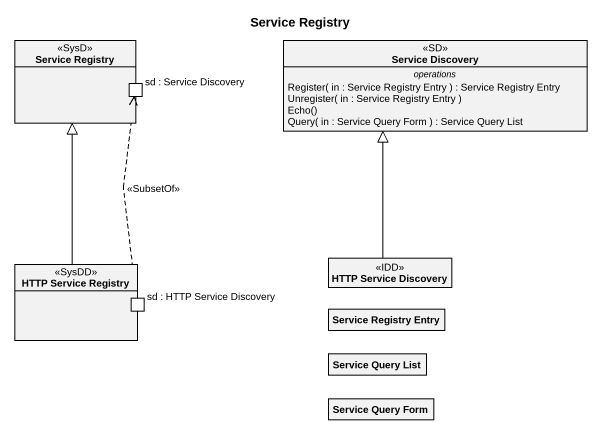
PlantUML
@startuml
title Service Registry
allowmixing
hide circle
hide empty members
rectangle "Service Registry" as Service_Registry <<SysD>> {
  port "sd : Service Discovery" as sd_Service_Discovery
}
class "Service Discovery" as Service_Discovery <<SD>> {
  -- operations --
  Register( in : Service Registry Entry ) : Service Registry Entry
  Unregister( in : Service Registry Entry )
  Echo()
  Query( in : Service Query Form ) : Service Query List
}
rectangle "HTTP Service Registry" as HTTP_Service_Registry <<SysDD>> {
  port "sd : HTTP Service Discovery" as sd_HTTP_Service_Discovery
}
class "HTTP Service Discovery" as HTTP_Service_Discovery <<IDD>>
class "Service Registry Entry" as Service_Registry_Entry
class "Service Query List" as Service_Query_List
class "Service Query Form" as Service_Query_Form
HTTP_Service_Registry -up-|> Service_Registry
HTTP_Service_Discovery -up-|> Service_Discovery
sd_HTTP_Service_Discovery .up.> sd_Service_Discovery : <<SubsetOf>>
@enduml
